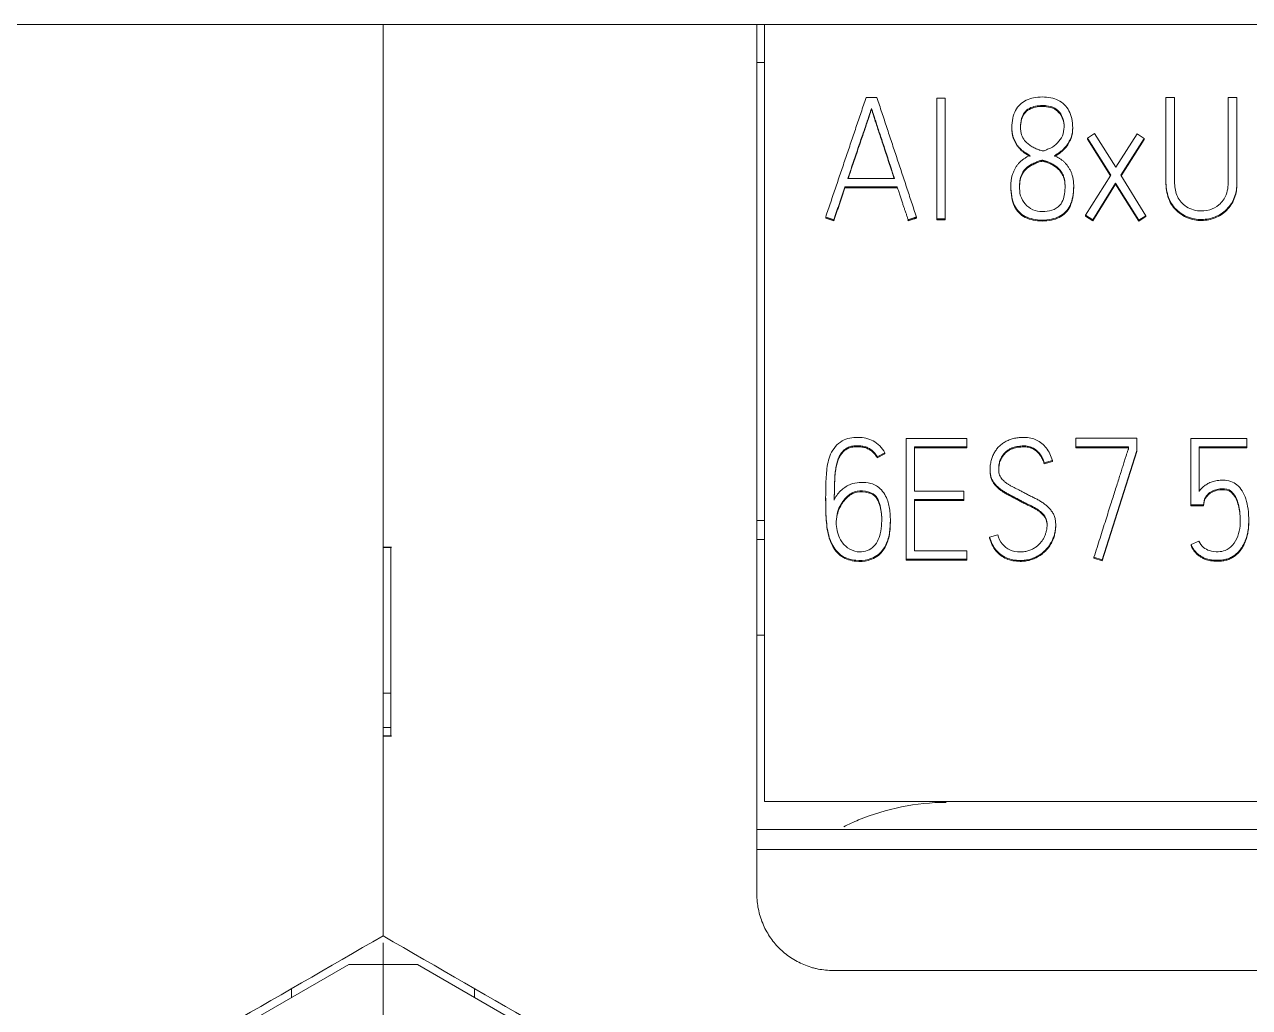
# Model space of a CAD drawing. Header units: millimetres. Extents: x 4137 to 6698, y 1400 to 3585.
# Drawn here: x 5454.75 to 5470.81, y 3074.9 to 3087.78 of the extents above; entities that cross this region are included whole.
import ezdxf

# ---------------------------------------------------------------- set-up
doc = ezdxf.new("R2010")
doc.units = ezdxf.units.MM
doc.layers.add('000-PI-Oprema', color=30, linetype='Continuous', lineweight=5)

msp = doc.modelspace()

# ---------------------------------------------------------------- linework, layer by layer
at = {"layer": '000-PI-Oprema', "color": 0, "linetype": 'ByBlock', "lineweight": 0}
for p, q in [((5459.448, 3087.785), (5454.548, 3087.785)), ((5464.348, 3087.785), (5459.448, 3087.785)), ((5464.448, 3087.785), (5464.348, 3087.785)), ((5489.248, 3087.785), (5464.448, 3087.785)), ((5464.448, 3077.602), (5464.448, 3087.785)), ((5464.448, 3087.285), (5464.348, 3087.285)), ((5465.851, 3086.685), (5465.851, 3086.673)), ((5470.527, 3086.826), (5470.527, 3086.814)), ((5470.527, 3086.592), (5470.527, 3086.571)), ((5467.691, 3086.44), (5467.691, 3086.427)), ((5468.488, 3086.427), (5468.488, 3086.44)), ((5470.527, 3086.387), (5470.527, 3086.4)), ((5468.776, 3086.355), (5468.681, 3086.296)), ((5468.681, 3086.296), (5468.681, 3086.283)), ((5468.681, 3086.296), (5468.987, 3085.809)), ((5468.681, 3086.283), (5468.983, 3085.803)), ((5469.054, 3085.913), (5468.776, 3086.355)), ((5469.333, 3086.351), (5469.054, 3085.913)), ((5469.118, 3085.809), (5469.426, 3086.291)), ((5469.122, 3085.803), (5469.426, 3086.279)), ((5469.426, 3086.291), (5469.333, 3086.351)), ((5469.426, 3086.291), (5469.426, 3086.279)), ((5469.71, 3086.202), (5469.71, 3086.189)), ((5470.527, 3086.141), (5470.527, 3086.128)), ((5468.987, 3085.809), (5468.654, 3085.285)), ((5469.449, 3085.279), (5469.118, 3085.809)), ((5469.709, 3085.782), (5469.709, 3085.769)), ((5465.503, 3085.655), (5465.503, 3085.643)), ((5466.189, 3085.655), (5466.189, 3085.643)), ((5467.678, 3085.665), (5467.678, 3085.653)), ((5468.501, 3085.65), (5468.501, 3085.663)), ((5468.75, 3085.226), (5469.051, 3085.704)), ((5468.75, 3085.213), (5469.051, 3085.691)), ((5469.051, 3085.704), (5469.353, 3085.222)), ((5469.051, 3085.704), (5469.051, 3085.691)), ((5469.051, 3085.691), (5469.353, 3085.209)), ((5465.25, 3085.261), (5465.25, 3085.248)), ((5466.44, 3085.261), (5466.44, 3085.248)), ((5466.706, 3085.237), (5466.706, 3085.224)), ((5466.817, 3085.237), (5466.817, 3085.224)), ((5468.654, 3085.285), (5468.654, 3085.273)), ((5468.654, 3085.285), (5468.75, 3085.226)), ((5468.654, 3085.273), (5468.75, 3085.213)), ((5469.353, 3085.222), (5469.449, 3085.279)), ((5469.353, 3085.209), (5469.449, 3085.266)), ((5469.449, 3085.279), (5469.449, 3085.266)), ((5465.357, 3085.226), (5465.357, 3085.213)), ((5466.331, 3085.213), (5466.329, 3085.219)), ((5466.331, 3085.226), (5466.331, 3085.213)), ((5468.75, 3085.226), (5468.75, 3085.213)), ((5469.353, 3085.222), (5469.353, 3085.209)), ((5466.304, 3082.36), (5466.304, 3080.778)), ((5467.101, 3082.36), (5466.304, 3082.36)), ((5467.101, 3082.248), (5467.101, 3082.36)), ((5468.53, 3082.363), (5468.53, 3082.25)), ((5469.329, 3082.363), (5468.53, 3082.363)), ((5469.329, 3082.202), (5469.329, 3082.363)), ((5470.035, 3082.36), (5470.773, 3082.36)), ((5470.035, 3081.489), (5470.035, 3082.36)), ((5470.773, 3082.36), (5470.773, 3082.25)), ((5466.415, 3081.667), (5466.415, 3082.248)), ((5466.415, 3082.248), (5467.101, 3082.248)), ((5466.415, 3082.236), (5467.101, 3082.236)), ((5467.101, 3082.248), (5467.101, 3082.236)), ((5468.53, 3082.25), (5468.53, 3082.238)), ((5468.53, 3082.25), (5469.218, 3082.25)), ((5468.53, 3082.238), (5469.218, 3082.238)), ((5468.874, 3080.767), (5469.329, 3082.202)), ((5468.874, 3080.754), (5469.329, 3082.189)), ((5469.218, 3082.25), (5469.218, 3082.22)), ((5469.329, 3082.202), (5469.329, 3082.189)), ((5470.145, 3082.25), (5470.145, 3081.665)), ((5470.773, 3082.25), (5470.145, 3082.25)), ((5470.773, 3082.238), (5470.145, 3082.238)), ((5470.773, 3082.25), (5470.773, 3082.238)), ((5466.027, 3082.171), (5465.925, 3082.118)), ((5466.027, 3082.158), (5465.925, 3082.106)), ((5465.925, 3082.118), (5465.925, 3082.106)), ((5466.027, 3082.171), (5466.027, 3082.158)), ((5468.224, 3082.07), (5468.115, 3082.039)), ((5468.224, 3082.057), (5468.115, 3082.026)), ((5468.115, 3082.039), (5468.115, 3082.026)), ((5468.224, 3082.07), (5468.224, 3082.057)), ((5467.405, 3081.95), (5467.405, 3081.937)), ((5465.25, 3081.576), (5465.25, 3081.563)), ((5467.059, 3081.667), (5466.415, 3081.667)), ((5466.415, 3080.888), (5466.415, 3081.557)), ((5466.415, 3081.557), (5467.059, 3081.557)), ((5466.415, 3081.544), (5467.059, 3081.544)), ((5467.059, 3081.557), (5467.059, 3081.667)), ((5467.059, 3081.557), (5467.059, 3081.544)), ((5470.035, 3081.489), (5470.035, 3081.476)), ((5470.203, 3081.489), (5470.035, 3081.489)), ((5470.203, 3081.476), (5470.035, 3081.476)), ((5470.203, 3081.489), (5470.203, 3081.476)), ((5464.348, 3081.285), (5464.448, 3081.285)), ((5466.098, 3081.273), (5466.098, 3081.286)), ((5468.266, 3081.212), (5468.266, 3081.225)), ((5470.796, 3081.27), (5470.796, 3081.283)), ((5467.398, 3081.066), (5467.507, 3081.097)), ((5467.398, 3081.066), (5467.398, 3081.053)), ((5459.56, 3080.935), (5459.448, 3080.935)), ((5459.56, 3080.929), (5459.448, 3080.929)), ((5464.448, 3081.035), (5464.348, 3081.035)), ((5470.039, 3080.967), (5470.141, 3081.013)), ((5470.039, 3080.967), (5470.039, 3080.954)), ((5466.304, 3080.778), (5466.304, 3080.765)), ((5466.304, 3080.778), (5467.101, 3080.778)), ((5466.304, 3080.765), (5467.101, 3080.765)), ((5467.101, 3080.888), (5466.415, 3080.888)), ((5467.101, 3080.778), (5467.101, 3080.888)), ((5467.101, 3080.778), (5467.101, 3080.765)), ((5468.767, 3080.802), (5468.767, 3080.789)), ((5468.767, 3080.802), (5468.874, 3080.767)), ((5468.767, 3080.789), (5468.874, 3080.754)), ((5468.874, 3080.767), (5468.874, 3080.754)), ((5464.448, 3079.78), (5464.348, 3079.78)), ((5459.548, 3079.019), (5459.448, 3079.019)), ((5459.548, 3079.019), (5459.548, 3078.569)), ((5459.548, 3078.569), (5459.448, 3078.569)), ((5459.448, 3078.459), (5459.56, 3078.459)), ((5459.448, 3078.457), (5459.56, 3078.457)), ((5489.248, 3077.602), (5464.448, 3077.602)), ((5489.348, 3077.234), (5464.348, 3077.234)), ((5464.348, 3076.97), (5464.348, 3076.385)), ((5489.348, 3076.97), (5464.348, 3076.97)), ((5459.448, 3075.746), (5459.448, 3075.465)), ((5459.448, 3075.746), (5459.448, 3075.465)), ((5455.048, 3073.185), (5458.998, 3075.465)), ((5459.448, 3075.465), (5458.998, 3075.465)), ((5459.448, 3075.465), (5459.448, 2962.047)), ((5459.448, 3075.465), (5459.448, 2962.047)), ((5459.898, 3075.465), (5459.448, 3075.465)), ((5459.898, 3075.465), (5463.848, 3073.185)), ((5465.348, 3075.385), (5488.348, 3075.385)), ((5458.248, 3075.032), (5458.248, 3075.149)), ((5460.648, 3075.032), (5460.648, 3075.149))]:
    msp.add_line(p, q, dxfattribs=at)
for points, knots in [([(5459.448, 3087.785), (5459.448, 3086.7), (5459.448, 3083.095), (5459.448, 3079.113), (5459.448, 3076.215), (5459.448, 3075.84)], [0, 0, 0, 0, 0.272684, 0.906013, 1, 1, 1, 1]), ([(5459.448, 3087.785), (5459.448, 3086.7), (5459.448, 3083.095), (5459.448, 3079.113), (5459.448, 3076.215), (5459.448, 3075.84)], [0, 0, 0, 0, 0.272684, 0.906013, 1, 1, 1, 1]), ([(5464.348, 3087.785), (5464.348, 3086.7), (5464.348, 3083.097), (5464.348, 3079.491), (5464.348, 3076.97)], [0, 0, 0, 0, 0.301146, 1, 1, 1, 1]), ([(5465.851, 3086.685), (5465.849, 3086.677), (5465.841, 3086.655), (5465.828, 3086.615), (5465.81, 3086.562), (5465.788, 3086.496), (5465.763, 3086.422), (5465.735, 3086.341), (5465.705, 3086.253), (5465.673, 3086.16), (5465.64, 3086.063), (5465.607, 3085.964), (5465.574, 3085.865), (5465.552, 3085.8), (5465.541, 3085.767)], [0, 0, 0, 0, 0.027278, 0.070772, 0.130481, 0.202611, 0.283368, 0.372754, 0.469089, 0.570695, 0.677572, 0.786406, 0.893882, 1, 1, 1, 1]), ([(5466.151, 3085.767), (5466.141, 3085.8), (5466.119, 3085.865), (5466.087, 3085.964), (5466.055, 3086.063), (5466.023, 3086.16), (5465.992, 3086.253), (5465.963, 3086.341), (5465.936, 3086.422), (5465.912, 3086.496), (5465.891, 3086.562), (5465.874, 3086.615), (5465.861, 3086.655), (5465.854, 3086.677), (5465.851, 3086.685)], [0, 0, 0, 0, 0.106064, 0.213567, 0.322511, 0.429491, 0.5311, 0.627338, 0.716604, 0.797292, 0.869405, 0.929132, 0.972664, 1, 1, 1, 1]), ([(5467.929, 3086.069), (5467.919, 3086.074), (5467.9, 3086.085), (5467.872, 3086.102), (5467.844, 3086.122), (5467.816, 3086.144), (5467.791, 3086.169), (5467.767, 3086.197), (5467.745, 3086.228), (5467.727, 3086.263), (5467.711, 3086.301), (5467.699, 3086.342), (5467.692, 3086.388), (5467.69, 3086.461), (5467.697, 3086.554), (5467.733, 3086.659), (5467.796, 3086.74), (5467.879, 3086.796), (5467.979, 3086.829), (5468.089, 3086.838), (5468.2, 3086.829), (5468.301, 3086.795), (5468.384, 3086.737), (5468.446, 3086.655), (5468.481, 3086.549), (5468.491, 3086.447), (5468.483, 3086.357), (5468.462, 3086.286), (5468.426, 3086.22), (5468.378, 3086.16), (5468.319, 3086.108), (5468.274, 3086.08), (5468.25, 3086.067)], [0, 0, 0, 0, 0.014556, 0.029567, 0.045073, 0.06094, 0.077119, 0.093748, 0.110887, 0.128668, 0.147296, 0.166948, 0.187898, 0.210413, 0.266348, 0.314631, 0.359149, 0.40325, 0.449199, 0.499993, 0.551851, 0.598383, 0.642757, 0.687636, 0.736493, 0.793087, 0.826472, 0.85944, 0.893283, 0.927929, 0.963171, 1, 1, 1, 1]), ([(5468.089, 3086.128), (5468.094, 3086.127), (5468.113, 3086.128), (5468.148, 3086.148), (5468.216, 3086.167), (5468.292, 3086.233), (5468.362, 3086.321), (5468.38, 3086.442), (5468.367, 3086.574), (5468.278, 3086.692), (5468.163, 3086.72), (5468.077, 3086.724), (5468, 3086.718), (5467.918, 3086.69), (5467.849, 3086.634), (5467.811, 3086.543), (5467.803, 3086.458), (5467.807, 3086.372), (5467.831, 3086.298), (5467.878, 3086.237), (5467.932, 3086.197), (5467.973, 3086.173), (5468.013, 3086.155), (5468.039, 3086.144), (5468.066, 3086.136), (5468.08, 3086.129), (5468.089, 3086.128)], [0, 0, 0, 0, 0.007812, 0.03125, 0.0625, 0.125, 0.1875, 0.25, 0.3125, 0.40625, 0.46875, 0.5, 0.546875, 0.59375, 0.640625, 0.6875, 0.75, 0.78125, 0.828125, 0.875, 0.90625, 0.9375, 0.953125, 0.976562, 0.984375, 1, 1, 1, 1]), ([(5468.375, 3086.439), (5468.375, 3086.474), (5468.364, 3086.564), (5468.278, 3086.679), (5468.163, 3086.707), (5468.077, 3086.712), (5468, 3086.705), (5467.918, 3086.677), (5467.849, 3086.621), (5467.811, 3086.532), (5467.805, 3086.466), (5467.805, 3086.429)], [0, 0, 0, 0, 0.114744, 0.30519, 0.432154, 0.495636, 0.590859, 0.686082, 0.781305, 0.876528, 1, 1, 1, 1]), ([(5469.711, 3086.826), (5469.711, 3086.756), (5469.71, 3086.6), (5469.711, 3086.36), (5469.71, 3086.122), (5469.712, 3085.905), (5469.705, 3085.699), (5469.735, 3085.486), (5469.878, 3085.31), (5470.072, 3085.225), (5470.269, 3085.226), (5470.445, 3085.295), (5470.568, 3085.42), (5470.639, 3085.582), (5470.641, 3085.772), (5470.64, 3086.003), (5470.64, 3086.274), (5470.64, 3086.538), (5470.64, 3086.724), (5470.64, 3086.811), (5470.64, 3086.826)], [0, 0, 0, 0, 0.056588, 0.12618, 0.193845, 0.248988, 0.301001, 0.361119, 0.417663, 0.475034, 0.525525, 0.571601, 0.623134, 0.662261, 0.7114, 0.774249, 0.84962, 0.929927, 0.98784, 1, 1, 1, 1]), ([(5470.527, 3086.826), (5470.527, 3086.784), (5470.527, 3086.685), (5470.527, 3086.517), (5470.527, 3086.295), (5470.527, 3086.038), (5470.529, 3085.784), (5470.524, 3085.563), (5470.42, 3085.418), (5470.28, 3085.345), (5470.109, 3085.331), (5469.935, 3085.405), (5469.828, 3085.568), (5469.823, 3085.739), (5469.824, 3085.916), (5469.824, 3086.123), (5469.824, 3086.377), (5469.824, 3086.619), (5469.824, 3086.772), (5469.824, 3086.826)], [0, 0, 0, 0, 0.037912, 0.088194, 0.15005, 0.235584, 0.316728, 0.37904, 0.427403, 0.467304, 0.515197, 0.575318, 0.625401, 0.679015, 0.724908, 0.783705, 0.863784, 0.951314, 1, 1, 1, 1]), ([(5465.851, 3086.673), (5465.849, 3086.664), (5465.841, 3086.643), (5465.828, 3086.603), (5465.81, 3086.549), (5465.788, 3086.484), (5465.763, 3086.41), (5465.735, 3086.328), (5465.705, 3086.24), (5465.673, 3086.147), (5465.64, 3086.05), (5465.607, 3085.951), (5465.575, 3085.857), (5465.555, 3085.796), (5465.545, 3085.767)], [0, 0, 0, 0, 0.027661, 0.071766, 0.132313, 0.205456, 0.287346, 0.377986, 0.475674, 0.578706, 0.687084, 0.797446, 0.90643, 1, 1, 1, 1]), ([(5466.147, 3085.767), (5466.138, 3085.796), (5466.118, 3085.857), (5466.087, 3085.951), (5466.055, 3086.05), (5466.023, 3086.147), (5465.992, 3086.24), (5465.963, 3086.328), (5465.936, 3086.41), (5465.912, 3086.484), (5465.891, 3086.549), (5465.874, 3086.603), (5465.861, 3086.643), (5465.854, 3086.664), (5465.851, 3086.673)], [0, 0, 0, 0, 0.093515, 0.202527, 0.313001, 0.421482, 0.524517, 0.622107, 0.712625, 0.794447, 0.867572, 0.928138, 0.97228, 1, 1, 1, 1]), ([(5467.929, 3086.056), (5467.919, 3086.061), (5467.9, 3086.072), (5467.872, 3086.09), (5467.844, 3086.109), (5467.816, 3086.131), (5467.791, 3086.156), (5467.767, 3086.184), (5467.745, 3086.215), (5467.727, 3086.25), (5467.711, 3086.288), (5467.699, 3086.33), (5467.692, 3086.376), (5467.691, 3086.409), (5467.691, 3086.427), (5467.691, 3086.429)], [0, 0, 0, 0, 0.068397, 0.138937, 0.211797, 0.286356, 0.362379, 0.440519, 0.521055, 0.604608, 0.692141, 0.784485, 0.882929, 0.988726, 1, 1, 1, 1]), ([(5468.488, 3086.429), (5468.488, 3086.425), (5468.488, 3086.397), (5468.483, 3086.344), (5468.462, 3086.273), (5468.426, 3086.208), (5468.378, 3086.148), (5468.319, 3086.095), (5468.274, 3086.067), (5468.25, 3086.054)], [0, 0, 0, 0, 0.025577, 0.182798, 0.338056, 0.497434, 0.660595, 0.826558, 1, 1, 1, 1]), ([(5469.709, 3085.769), (5469.709, 3085.745), (5469.711, 3085.645), (5469.735, 3085.473), (5469.878, 3085.298), (5470.072, 3085.212), (5470.269, 3085.213), (5470.445, 3085.282), (5470.568, 3085.407), (5470.639, 3085.569), (5470.641, 3085.759), (5470.64, 3085.99), (5470.64, 3086.198), (5470.64, 3086.329), (5470.64, 3086.365)], [0, 0, 0, 0, 0.033223, 0.13371, 0.228223, 0.324119, 0.408514, 0.48553, 0.571667, 0.637068, 0.719204, 0.824256, 0.950238, 1, 1, 1, 1]), ([(5468.25, 3086.067), (5468.26, 3086.062), (5468.28, 3086.051), (5468.31, 3086.033), (5468.34, 3086.013), (5468.369, 3085.99), (5468.396, 3085.963), (5468.421, 3085.933), (5468.444, 3085.898), (5468.463, 3085.86), (5468.48, 3085.819), (5468.492, 3085.773), (5468.5, 3085.722), (5468.503, 3085.639), (5468.495, 3085.534), (5468.461, 3085.416), (5468.399, 3085.325), (5468.312, 3085.263), (5468.206, 3085.228), (5468.089, 3085.218), (5467.972, 3085.228), (5467.866, 3085.264), (5467.78, 3085.325), (5467.718, 3085.416), (5467.684, 3085.535), (5467.676, 3085.641), (5467.679, 3085.724), (5467.686, 3085.774), (5467.698, 3085.82), (5467.714, 3085.861), (5467.732, 3085.898), (5467.754, 3085.933), (5467.778, 3085.963), (5467.805, 3085.991), (5467.834, 3086.014), (5467.865, 3086.035), (5467.896, 3086.053), (5467.918, 3086.064), (5467.929, 3086.069)], [0, 0, 0, 0, 0.013971, 0.028402, 0.043336, 0.058719, 0.0746, 0.091138, 0.108303, 0.126121, 0.144793, 0.164595, 0.185892, 0.208937, 0.268471, 0.31829, 0.36183, 0.40395, 0.448807, 0.499659, 0.550001, 0.594568, 0.636606, 0.68023, 0.730342, 0.790387, 0.813379, 0.834502, 0.85399, 0.872294, 0.889768, 0.906584, 0.922873, 0.938755, 0.95442, 0.969879, 0.985049, 1, 1, 1, 1]), ([(5468.097, 3086.006), (5468.094, 3086.007), (5468.089, 3086.007), (5468.074, 3086.001), (5468.045, 3085.997), (5468.002, 3085.974), (5467.939, 3085.953), (5467.86, 3085.895), (5467.799, 3085.793), (5467.79, 3085.669), (5467.794, 3085.537), (5467.86, 3085.429), (5467.96, 3085.345), (5468.09, 3085.329), (5468.216, 3085.341), (5468.323, 3085.401), (5468.37, 3085.498), (5468.384, 3085.58), (5468.389, 3085.653), (5468.387, 3085.721), (5468.375, 3085.783), (5468.35, 3085.84), (5468.316, 3085.888), (5468.276, 3085.922), (5468.241, 3085.945), (5468.214, 3085.96), (5468.188, 3085.973), (5468.163, 3085.983), (5468.144, 3085.99), (5468.127, 3085.997), (5468.111, 3086.001), (5468.102, 3086.005), (5468.097, 3086.006)], [0, 0, 0, 0, 0.003906, 0.007812, 0.023438, 0.046875, 0.078125, 0.125, 0.1875, 0.25, 0.3125, 0.375, 0.4375, 0.5, 0.5625, 0.625, 0.671875, 0.71875, 0.75, 0.78125, 0.820312, 0.84375, 0.875, 0.90625, 0.921875, 0.9375, 0.953125, 0.964844, 0.976562, 0.984375, 0.992188, 1, 1, 1, 1]), ([(5468.097, 3085.994), (5468.094, 3085.994), (5468.089, 3085.994), (5468.074, 3085.988), (5468.045, 3085.984), (5468.002, 3085.962), (5467.939, 3085.94), (5467.86, 3085.883), (5467.799, 3085.78), (5467.792, 3085.692), (5467.792, 3085.643), (5467.792, 3085.637)], [0, 0, 0, 0, 0.015104, 0.030208, 0.090623, 0.181247, 0.302078, 0.483325, 0.724988, 0.966651, 1, 1, 1, 1]), ([(5468.388, 3085.651), (5468.388, 3085.668), (5468.386, 3085.712), (5468.375, 3085.77), (5468.35, 3085.828), (5468.316, 3085.875), (5468.276, 3085.909), (5468.241, 3085.932), (5468.214, 3085.948), (5468.188, 3085.96), (5468.163, 3085.97), (5468.144, 3085.978), (5468.127, 3085.984), (5468.111, 3085.988), (5468.102, 3085.993), (5468.097, 3085.994)], [0, 0, 0, 0, 0.106174, 0.265786, 0.361553, 0.489242, 0.616932, 0.680776, 0.744621, 0.808466, 0.856349, 0.904233, 0.936155, 0.968078, 1, 1, 1, 1]), ([(5466.331, 3085.226), (5466.327, 3085.239), (5466.318, 3085.266), (5466.304, 3085.308), (5466.289, 3085.35), (5466.274, 3085.393), (5466.259, 3085.438), (5466.243, 3085.487), (5466.225, 3085.54), (5466.207, 3085.596), (5466.195, 3085.635), (5466.189, 3085.655)], [0, 0, 0, 0, 0.091427, 0.189007, 0.292759, 0.387174, 0.491688, 0.606301, 0.72982, 0.861052, 1, 1, 1, 1]), ([(5468.501, 3085.648), (5468.501, 3085.603), (5468.494, 3085.519), (5468.461, 3085.403), (5468.399, 3085.312), (5468.312, 3085.251), (5468.206, 3085.215), (5468.089, 3085.206), (5467.972, 3085.215), (5467.866, 3085.251), (5467.78, 3085.312), (5467.718, 3085.403), (5467.684, 3085.52), (5467.678, 3085.605), (5467.678, 3085.651)], [0, 0, 0, 0, 0.098032, 0.184613, 0.260281, 0.333482, 0.411438, 0.499815, 0.587305, 0.664757, 0.737815, 0.813629, 0.90072, 1, 1, 1, 1]), ([(5465.363, 3081.561), (5465.389, 3081.61), (5465.45, 3081.687), (5465.568, 3081.764), (5465.691, 3081.785), (5465.819, 3081.784), (5465.967, 3081.722), (5466.064, 3081.571), (5466.099, 3081.39), (5466.1, 3081.209), (5466.074, 3081.025), (5465.988, 3080.855), (5465.821, 3080.763), (5465.635, 3080.753), (5465.447, 3080.806), (5465.31, 3080.983), (5465.259, 3081.213), (5465.249, 3081.46), (5465.25, 3081.704), (5465.259, 3081.936), (5465.298, 3082.161), (5465.448, 3082.349), (5465.672, 3082.387), (5465.889, 3082.341), (5465.986, 3082.241), (5466.027, 3082.171)], [0, 0, 0, 0, 0.03564, 0.067865, 0.092923, 0.119268, 0.154068, 0.197126, 0.234707, 0.279879, 0.320329, 0.360962, 0.405677, 0.442102, 0.485709, 0.532505, 0.586175, 0.644312, 0.701767, 0.753421, 0.803151, 0.856352, 0.904259, 0.950465, 1, 1, 1, 1]), ([(5467.507, 3081.097), (5467.516, 3081.052), (5467.556, 3080.97), (5467.663, 3080.885), (5467.773, 3080.87), (5467.858, 3080.875), (5467.914, 3080.887), (5467.963, 3080.907), (5468.005, 3080.934), (5468.042, 3080.963), (5468.073, 3080.997), (5468.099, 3081.033), (5468.12, 3081.072), (5468.134, 3081.112), (5468.145, 3081.151), (5468.151, 3081.189), (5468.154, 3081.227), (5468.151, 3081.266), (5468.141, 3081.305), (5468.124, 3081.339), (5468.101, 3081.368), (5468.074, 3081.395), (5468.043, 3081.419), (5468.008, 3081.442), (5467.969, 3081.464), (5467.928, 3081.484), (5467.885, 3081.504), (5467.84, 3081.526), (5467.795, 3081.551), (5467.748, 3081.576), (5467.701, 3081.601), (5467.655, 3081.625), (5467.61, 3081.649), (5467.568, 3081.675), (5467.529, 3081.704), (5467.494, 3081.734), (5467.464, 3081.768), (5467.438, 3081.805), (5467.418, 3081.847), (5467.407, 3081.895), (5467.404, 3081.95), (5467.407, 3082.008), (5467.418, 3082.068), (5467.436, 3082.123), (5467.46, 3082.173), (5467.49, 3082.219), (5467.526, 3082.259), (5467.568, 3082.294), (5467.615, 3082.323), (5467.668, 3082.345), (5467.726, 3082.362), (5467.788, 3082.372), (5467.859, 3082.375), (5467.937, 3082.368), (5468.016, 3082.341), (5468.086, 3082.296), (5468.145, 3082.235), (5468.192, 3082.158), (5468.214, 3082.1), (5468.224, 3082.07)], [0, 0, 0, 0, 0.042395, 0.079774, 0.121236, 0.140075, 0.157254, 0.173247, 0.188397, 0.202796, 0.216711, 0.230265, 0.243508, 0.256652, 0.269293, 0.280934, 0.291684, 0.304893, 0.316879, 0.328106, 0.339273, 0.350814, 0.362909, 0.375637, 0.388999, 0.403044, 0.417696, 0.432849, 0.448511, 0.464937, 0.481153, 0.497163, 0.51278, 0.527863, 0.542482, 0.556645, 0.570443, 0.584077, 0.597961, 0.612786, 0.629037, 0.64828, 0.666584, 0.684253, 0.701354, 0.717933, 0.734308, 0.750738, 0.767515, 0.784992, 0.803232, 0.822275, 0.842375, 0.868294, 0.892965, 0.917787, 0.943448, 0.970498, 1, 1, 1, 1]), ([(5465.925, 3082.118), (5465.917, 3082.134), (5465.899, 3082.162), (5465.865, 3082.199), (5465.823, 3082.228), (5465.776, 3082.249), (5465.725, 3082.261), (5465.667, 3082.265), (5465.607, 3082.261), (5465.549, 3082.246), (5465.501, 3082.218), (5465.462, 3082.18), (5465.431, 3082.133), (5465.408, 3082.077), (5465.39, 3082.012), (5465.377, 3081.938), (5465.37, 3081.856), (5465.366, 3081.765), (5465.364, 3081.666), (5465.363, 3081.597), (5465.363, 3081.561)], [0, 0, 0, 0, 0.043481, 0.085549, 0.127923, 0.170971, 0.214845, 0.260884, 0.317917, 0.367656, 0.41257, 0.456833, 0.503792, 0.555243, 0.612421, 0.675966, 0.746378, 0.823872, 0.908402, 1, 1, 1, 1]), ([(5465.925, 3082.106), (5465.917, 3082.121), (5465.899, 3082.149), (5465.865, 3082.186), (5465.823, 3082.215), (5465.776, 3082.236), (5465.725, 3082.248), (5465.667, 3082.252), (5465.607, 3082.248), (5465.549, 3082.233), (5465.501, 3082.206), (5465.462, 3082.168), (5465.431, 3082.121), (5465.408, 3082.064), (5465.39, 3081.999), (5465.377, 3081.926), (5465.37, 3081.843), (5465.366, 3081.752), (5465.364, 3081.653), (5465.363, 3081.585), (5465.363, 3081.549)], [0, 0, 0, 0, 0.043481, 0.085549, 0.127923, 0.170971, 0.214845, 0.260884, 0.317917, 0.367656, 0.41257, 0.456833, 0.503792, 0.555243, 0.612421, 0.675966, 0.746378, 0.823872, 0.908402, 1, 1, 1, 1]), ([(5468.115, 3082.039), (5468.113, 3082.046), (5468.108, 3082.061), (5468.099, 3082.084), (5468.087, 3082.109), (5468.074, 3082.134), (5468.057, 3082.158), (5468.038, 3082.182), (5468.015, 3082.203), (5467.989, 3082.222), (5467.961, 3082.239), (5467.928, 3082.252), (5467.892, 3082.26), (5467.857, 3082.262), (5467.824, 3082.261), (5467.792, 3082.257), (5467.757, 3082.253), (5467.719, 3082.245), (5467.682, 3082.231), (5467.646, 3082.211), (5467.612, 3082.186), (5467.581, 3082.153), (5467.554, 3082.115), (5467.532, 3082.067), (5467.52, 3082.01), (5467.517, 3081.956), (5467.52, 3081.911), (5467.529, 3081.878), (5467.544, 3081.848), (5467.564, 3081.822), (5467.588, 3081.797), (5467.617, 3081.775), (5467.649, 3081.754), (5467.684, 3081.734), (5467.723, 3081.714), (5467.763, 3081.694), (5467.806, 3081.672), (5467.851, 3081.649), (5467.897, 3081.623), (5467.947, 3081.598), (5467.996, 3081.574), (5468.044, 3081.549), (5468.089, 3081.521), (5468.131, 3081.492), (5468.169, 3081.459), (5468.201, 3081.422), (5468.23, 3081.381), (5468.251, 3081.335), (5468.263, 3081.282), (5468.267, 3081.225), (5468.263, 3081.167), (5468.253, 3081.11), (5468.235, 3081.055), (5468.21, 3081.001), (5468.179, 3080.951), (5468.142, 3080.906), (5468.099, 3080.865), (5468.049, 3080.829), (5467.994, 3080.799), (5467.933, 3080.776), (5467.867, 3080.763), (5467.789, 3080.758), (5467.704, 3080.765), (5467.618, 3080.791), (5467.542, 3080.836), (5467.479, 3080.897), (5467.43, 3080.975), (5467.407, 3081.035), (5467.398, 3081.066)], [0, 0, 0, 0, 0.006902, 0.014527, 0.0229, 0.03171, 0.040697, 0.049939, 0.059406, 0.069126, 0.079243, 0.089792, 0.100957, 0.11302, 0.121351, 0.131067, 0.142193, 0.154038, 0.166072, 0.178522, 0.191399, 0.204849, 0.219214, 0.234859, 0.25249, 0.272668, 0.283841, 0.294211, 0.304173, 0.314215, 0.324636, 0.335605, 0.347264, 0.35967, 0.372854, 0.386723, 0.401163, 0.416176, 0.433071, 0.449927, 0.466747, 0.483271, 0.499286, 0.514866, 0.530063, 0.545048, 0.560066, 0.575472, 0.591898, 0.609868, 0.627376, 0.645005, 0.66302, 0.681094, 0.698922, 0.71679, 0.734853, 0.753306, 0.772468, 0.792214, 0.812556, 0.833938, 0.86301, 0.889874, 0.915888, 0.942166, 0.969784, 1, 1, 1, 1]), ([(5468.115, 3082.026), (5468.113, 3082.034), (5468.108, 3082.049), (5468.099, 3082.072), (5468.087, 3082.096), (5468.074, 3082.121), (5468.057, 3082.146), (5468.038, 3082.169), (5468.015, 3082.191), (5467.989, 3082.21), (5467.961, 3082.227), (5467.928, 3082.24), (5467.892, 3082.247), (5467.857, 3082.249), (5467.824, 3082.248), (5467.792, 3082.245), (5467.757, 3082.24), (5467.719, 3082.232), (5467.682, 3082.218), (5467.646, 3082.199), (5467.612, 3082.173), (5467.581, 3082.141), (5467.554, 3082.102), (5467.532, 3082.054), (5467.521, 3082), (5467.518, 3081.961), (5467.518, 3081.942)], [0, 0, 0, 0, 0.025535, 0.053746, 0.084726, 0.117324, 0.150572, 0.184768, 0.219795, 0.255756, 0.293187, 0.332218, 0.373527, 0.418158, 0.448979, 0.484928, 0.526094, 0.569916, 0.614442, 0.660505, 0.708148, 0.757909, 0.811058, 0.868941, 0.934177, 1, 1, 1, 1]), ([(5469.218, 3082.22), (5469.217, 3082.217), (5469.213, 3082.206), (5469.206, 3082.184), (5469.194, 3082.15), (5469.18, 3082.105), (5469.163, 3082.051), (5469.143, 3081.988), (5469.121, 3081.918), (5469.097, 3081.843), (5469.071, 3081.762), (5469.044, 3081.677), (5469.017, 3081.591), (5468.976, 3081.461), (5468.919, 3081.282), (5468.845, 3081.048), (5468.794, 3080.886), (5468.767, 3080.802)], [0, 0, 0, 0, 0.006664, 0.022274, 0.046836, 0.07897, 0.117297, 0.161819, 0.211415, 0.264968, 0.322476, 0.382404, 0.443215, 0.50491, 0.65714, 0.82217, 1, 1, 1, 1]), ([(5468.153, 3081.214), (5468.153, 3081.227), (5468.151, 3081.254), (5468.141, 3081.292), (5468.124, 3081.326), (5468.101, 3081.355), (5468.074, 3081.382), (5468.043, 3081.407), (5468.008, 3081.429), (5467.969, 3081.451), (5467.928, 3081.471), (5467.885, 3081.491), (5467.84, 3081.514), (5467.795, 3081.538), (5467.748, 3081.564), (5467.701, 3081.589), (5467.655, 3081.612), (5467.61, 3081.636), (5467.568, 3081.663), (5467.529, 3081.691), (5467.494, 3081.722), (5467.464, 3081.756), (5467.438, 3081.793), (5467.418, 3081.835), (5467.407, 3081.882), (5467.405, 3081.919), (5467.405, 3081.94), (5467.405, 3081.943)], [0, 0, 0, 0, 0.037363, 0.072654, 0.105707, 0.138586, 0.172568, 0.20818, 0.245654, 0.284995, 0.326348, 0.369486, 0.414101, 0.460216, 0.508578, 0.556324, 0.603462, 0.649443, 0.693851, 0.736893, 0.778592, 0.819218, 0.85936, 0.900239, 0.943889, 0.991738, 1, 1, 1, 1]), ([(5470.145, 3081.665), (5470.15, 3081.671), (5470.16, 3081.684), (5470.176, 3081.703), (5470.194, 3081.72), (5470.214, 3081.737), (5470.237, 3081.753), (5470.261, 3081.768), (5470.288, 3081.781), (5470.317, 3081.792), (5470.349, 3081.801), (5470.384, 3081.808), (5470.421, 3081.812), (5470.48, 3081.814), (5470.56, 3081.803), (5470.648, 3081.753), (5470.715, 3081.671), (5470.763, 3081.562), (5470.791, 3081.427), (5470.797, 3081.303), (5470.794, 3081.2), (5470.784, 3081.129), (5470.767, 3081.063), (5470.745, 3081.002), (5470.717, 3080.948), (5470.685, 3080.9), (5470.648, 3080.858), (5470.606, 3080.824), (5470.559, 3080.796), (5470.508, 3080.777), (5470.454, 3080.765), (5470.411, 3080.762), (5470.377, 3080.763), (5470.353, 3080.764), (5470.324, 3080.765), (5470.293, 3080.769), (5470.26, 3080.777), (5470.226, 3080.787), (5470.191, 3080.802), (5470.157, 3080.823), (5470.123, 3080.848), (5470.091, 3080.88), (5470.062, 3080.92), (5470.047, 3080.951), (5470.039, 3080.967)], [0, 0, 0, 0, 0.010575, 0.021534, 0.032937, 0.044729, 0.056875, 0.069452, 0.0826, 0.096505, 0.111279, 0.126985, 0.143702, 0.161538, 0.205913, 0.248141, 0.293825, 0.346182, 0.40699, 0.478261, 0.512629, 0.544859, 0.575282, 0.604004, 0.631084, 0.6569, 0.681684, 0.705765, 0.729734, 0.753772, 0.778045, 0.803118, 0.812005, 0.822876, 0.835737, 0.849942, 0.864952, 0.880894, 0.897668, 0.915306, 0.934053, 0.954105, 0.975931, 1, 1, 1, 1]), ([(5466.098, 3081.275), (5466.098, 3081.246), (5466.095, 3081.159), (5466.074, 3081.013), (5465.988, 3080.842), (5465.821, 3080.75), (5465.635, 3080.74), (5465.447, 3080.794), (5465.31, 3080.971), (5465.259, 3081.2), (5465.251, 3081.401), (5465.25, 3081.525), (5465.25, 3081.563)], [0, 0, 0, 0, 0.047379, 0.146039, 0.245143, 0.354204, 0.443047, 0.549405, 0.663541, 0.794443, 0.936242, 1, 1, 1, 1]), ([(5465.734, 3081.672), (5465.685, 3081.673), (5465.593, 3081.656), (5465.466, 3081.544), (5465.396, 3081.393), (5465.381, 3081.208), (5465.422, 3081.047), (5465.529, 3080.918), (5465.685, 3080.853), (5465.886, 3080.904), (5465.97, 3081.088), (5465.988, 3081.27), (5465.982, 3081.453), (5465.912, 3081.638), (5465.783, 3081.67), (5465.734, 3081.672)], [0, 0, 0, 0, 0.0625, 0.125, 0.21875, 0.28125, 0.375, 0.4375, 0.5, 0.59375, 0.6875, 0.75, 0.84375, 0.9375, 1, 1, 1, 1]), ([(5465.734, 3081.659), (5465.685, 3081.661), (5465.593, 3081.643), (5465.466, 3081.531), (5465.401, 3081.39), (5465.389, 3081.284), (5465.389, 3081.247)], [0, 0, 0, 0, 0.232842, 0.465685, 0.814948, 1, 1, 1, 1]), ([(5465.985, 3081.286), (5465.985, 3081.337), (5465.976, 3081.457), (5465.912, 3081.626), (5465.783, 3081.657), (5465.734, 3081.659)], [0, 0, 0, 0, 0.310868, 0.724347, 1, 1, 1, 1]), ([(5470.141, 3081.013), (5470.157, 3080.98), (5470.195, 3080.929), (5470.288, 3080.879), (5470.389, 3080.871), (5470.499, 3080.885), (5470.596, 3080.959), (5470.658, 3081.077), (5470.689, 3081.222), (5470.683, 3081.386), (5470.655, 3081.552), (5470.56, 3081.699), (5470.408, 3081.705), (5470.295, 3081.669), (5470.219, 3081.585), (5470.204, 3081.526), (5470.203, 3081.489)], [0, 0, 0, 0, 0.059022, 0.110017, 0.175174, 0.228533, 0.294979, 0.374406, 0.452147, 0.547151, 0.653629, 0.744768, 0.81483, 0.893356, 0.941956, 1, 1, 1, 1]), ([(5470.685, 3081.267), (5470.685, 3081.3), (5470.679, 3081.395), (5470.655, 3081.539), (5470.56, 3081.686), (5470.408, 3081.692), (5470.295, 3081.656), (5470.219, 3081.572), (5470.204, 3081.513), (5470.203, 3081.476)], [0, 0, 0, 0, 0.110862, 0.319923, 0.498869, 0.636431, 0.790612, 0.886035, 1, 1, 1, 1]), ([(5470.796, 3081.27), (5470.796, 3081.268), (5470.796, 3081.24), (5470.794, 3081.188), (5470.784, 3081.116), (5470.767, 3081.05), (5470.745, 3080.99), (5470.717, 3080.935), (5470.685, 3080.887), (5470.648, 3080.845), (5470.606, 3080.811), (5470.559, 3080.784), (5470.508, 3080.764), (5470.454, 3080.752), (5470.411, 3080.749), (5470.377, 3080.75), (5470.353, 3080.751), (5470.324, 3080.753), (5470.293, 3080.756), (5470.26, 3080.764), (5470.226, 3080.775), (5470.191, 3080.79), (5470.157, 3080.81), (5470.123, 3080.835), (5470.091, 3080.868), (5470.062, 3080.908), (5470.047, 3080.938), (5470.039, 3080.954)], [0, 0, 0, 0, 0.006507, 0.07195, 0.133322, 0.191255, 0.245946, 0.297513, 0.346671, 0.393864, 0.439719, 0.485361, 0.531134, 0.577354, 0.625098, 0.642021, 0.662722, 0.687212, 0.714261, 0.742843, 0.773199, 0.80514, 0.838725, 0.874425, 0.912607, 0.954167, 1, 1, 1, 1]), ([(5468.266, 3081.214), (5468.266, 3081.213), (5468.266, 3081.193), (5468.263, 3081.155), (5468.253, 3081.098), (5468.235, 3081.042), (5468.21, 3080.988), (5468.179, 3080.939), (5468.142, 3080.893), (5468.099, 3080.852), (5468.049, 3080.817), (5467.994, 3080.787), (5467.933, 3080.764), (5467.867, 3080.75), (5467.789, 3080.746), (5467.704, 3080.753), (5467.618, 3080.779), (5467.542, 3080.823), (5467.479, 3080.885), (5467.43, 3080.963), (5467.407, 3081.022), (5467.398, 3081.053)], [0, 0, 0, 0, 0.001261, 0.046083, 0.091213, 0.137331, 0.183601, 0.229241, 0.274983, 0.321224, 0.368462, 0.417518, 0.468068, 0.520144, 0.574882, 0.649305, 0.718077, 0.784672, 0.851944, 0.922648, 1, 1, 1, 1]), ([(5459.548, 3080.935), (5459.548, 3080.935), (5459.548, 3080.922), (5459.548, 3080.873), (5459.548, 3080.78), (5459.548, 3080.638), (5459.548, 3080.429), (5459.548, 3080.201), (5459.548, 3079.976), (5459.548, 3079.781), (5459.548, 3079.649), (5459.548, 3079.556), (5459.548, 3079.466), (5459.548, 3079.38), (5459.548, 3079.295), (5459.548, 3079.215), (5459.548, 3079.117), (5459.548, 3079.027), (5459.548, 3078.966), (5459.548, 3078.932), (5459.548, 3078.911), (5459.548, 3078.9), (5459.548, 3078.895), (5459.548, 3078.906), (5459.548, 3078.947), (5459.548, 3078.991), (5459.548, 3079.016)], [0, 0, 0, 0, 0.054923, 0.109157, 0.158857, 0.213508, 0.264907, 0.320314, 0.369873, 0.418461, 0.471704, 0.5026, 0.551052, 0.617218, 0.660884, 0.691286, 0.712023, 0.730248, 0.751802, 0.781189, 0.80362, 0.828627, 0.856379, 0.904145, 0.9524, 1, 1, 1, 1]), ([(5459.548, 3078.569), (5459.548, 3078.545), (5459.548, 3078.504), (5459.548, 3078.466), (5459.548, 3078.457), (5459.548, 3078.457), (5459.548, 3078.457)], [0, 0, 0, 0, 0.351048, 0.67786, 0.983317, 1, 1, 1, 1]), ([(5466.83, 3077.589), (5466.437, 3077.589), (5465.974, 3077.494), (5465.55, 3077.301), (5465.486, 3077.269)], [0, 0, 0, 0, 0.846072, 1, 1, 1, 1]), ([(5464.348, 3076.385), (5464.348, 3076.319), (5464.354, 3076.254), (5464.374, 3076.159), (5464.382, 3076.127), (5464.401, 3076.065), (5464.412, 3076.034), (5464.449, 3075.943), (5464.48, 3075.886), (5464.533, 3075.804), (5464.553, 3075.778), (5464.594, 3075.727), (5464.616, 3075.702), (5464.685, 3075.633), (5464.735, 3075.592), (5464.817, 3075.537), (5464.846, 3075.52), (5464.904, 3075.489), (5464.963, 3075.461), (5465.024, 3075.439), (5465.071, 3075.424), (5465.087, 3075.42), (5465.119, 3075.412), (5465.135, 3075.408), (5465.216, 3075.392), (5465.281, 3075.385), (5465.348, 3075.385)], [0, 0, 0, 0, 0.125, 0.125, 0.1875, 0.1875, 0.25, 0.25, 0.375, 0.375, 0.4375, 0.4375, 0.5, 0.5, 0.625, 0.625, 0.6875, 0.6875, 0.75, 0.8125, 0.8125, 0.84375, 0.84375, 0.875, 0.875, 1, 1, 1, 1])]:
    msp.add_open_spline(points, degree=3, knots=knots, dxfattribs=at)
for points, degree in [([(5465.25, 3085.261), (5465.78, 3086.826)], 1), ([(5465.78, 3086.826), (5465.922, 3086.826)], 1), ([(5465.922, 3086.826), (5466.44, 3085.261)], 1), ([(5466.706, 3086.82), (5466.817, 3086.82)], 1), ([(5466.706, 3085.237), (5466.706, 3086.82)], 1), ([(5466.817, 3086.82), (5466.817, 3085.237)], 1), ([(5469.824, 3086.826), (5469.711, 3086.826)], 1), ([(5470.64, 3086.826), (5470.527, 3086.826)], 1), ([(5465.541, 3085.767), (5466.151, 3085.767)], 1), ([(5465.503, 3085.655), (5465.357, 3085.226)], 1), ([(5465.503, 3085.643), (5465.357, 3085.213)], 1), ([(5466.189, 3085.655), (5465.503, 3085.655)], 1), ([(5466.189, 3085.643), (5465.503, 3085.643)], 1), ([(5465.357, 3085.226), (5465.25, 3085.261)], 1), ([(5465.357, 3085.213), (5465.25, 3085.248)], 1), ([(5466.44, 3085.261), (5466.331, 3085.226)], 1), ([(5466.44, 3085.248), (5466.331, 3085.213)], 1), ([(5466.817, 3085.237), (5466.706, 3085.237)], 1), ([(5466.817, 3085.224), (5466.706, 3085.224)], 1), ([(5459.448, 3075.84), (5458.022, 3075.017), (5456.596, 3074.194), (5455.169, 3073.37)], 3), ([(5463.726, 3073.37), (5462.3, 3074.194), (5460.874, 3075.017), (5459.448, 3075.84)], 3)]:
    msp.add_open_spline(points, degree=degree, dxfattribs=at)

doc.saveas('drawing.dxf')
